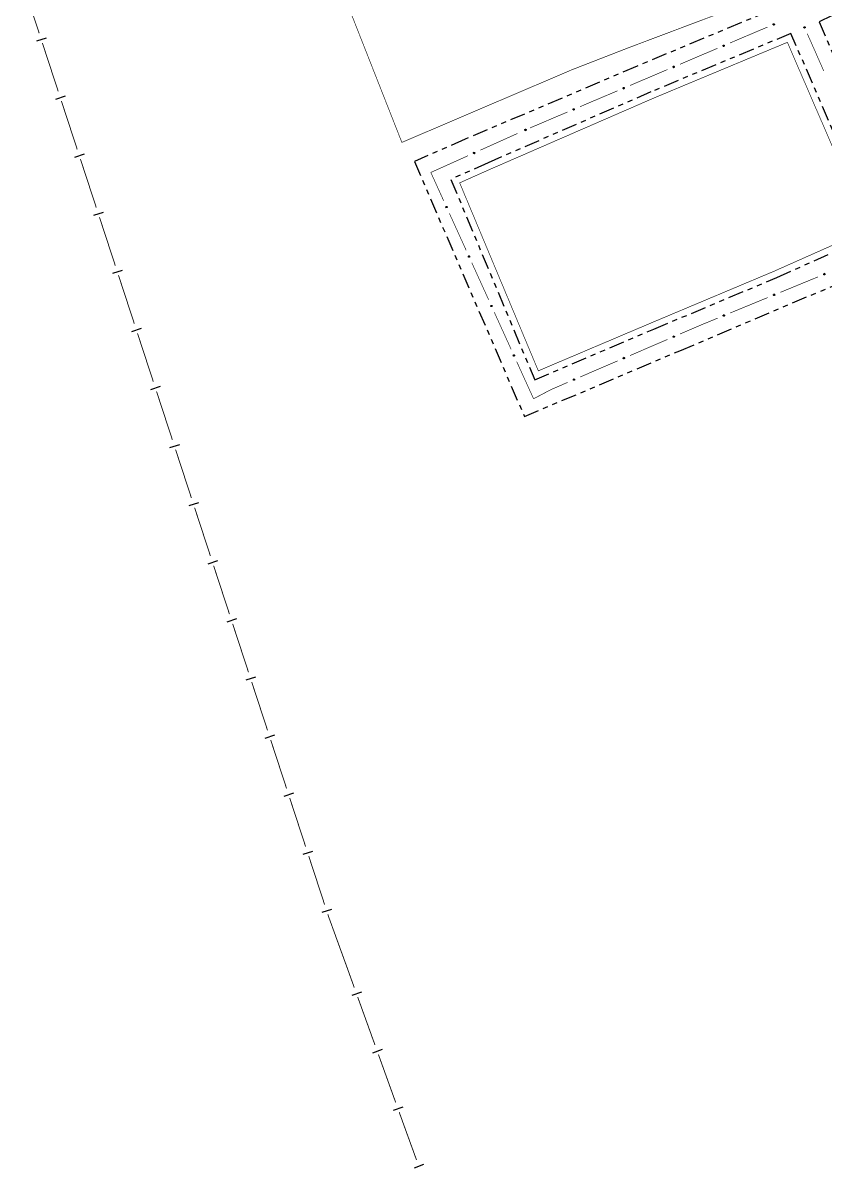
# Model space of a CAD drawing. Extents: x 212200 to 214553, y 4880545 to 4882659.
# Drawn here: x 212281 to 212517.2, y 4881302.2 to 4881639.5 of the extents above; entities that cross this region are included whole.
import ezdxf

# ---------------------------------------------------------------- set-up
doc = ezdxf.new("R2010")
doc.units = 0
doc.header["$LTSCALE"] = 1.5
doc.header["$MEASUREMENT"] = 0
doc.linetypes.add('TRACO_12', pattern=[2.5, 2, -0.5])
doc.linetypes.add('TRACO_25', pattern=[8, 3, -1, 1, -1, 1, -1])
for name, color, linetype in [('LM-LIM-SETORES-BAIRROS', 250, 'CONTINUOUS'), ('RU-QUADRA', 210, 'CONTINUOUS'), ('SV-EIXO-RUA-N-PAV', 6, 'CONTINUOUS'), ('SV-RUA-NAO-PAV', 7, 'CONTINUOUS')]:
    doc.layers.add(name, color=color, linetype=linetype)

msp = doc.modelspace()

# ---------------------------------------------------------------- linework, layer by layer
at = {"layer": 'LM-LIM-SETORES-BAIRROS', "const_width": 0.25}
for points in [[(212285.796286, 4881636.410053), (212281.126984, 4881650.664793)], [(212291.399449, 4881619.304365), (212286.730147, 4881633.559105)], [(212297.002612, 4881602.198676), (212292.33331, 4881616.453416)], [(212302.605775, 4881585.092988), (212297.936472, 4881599.347728)], [(212308.208938, 4881567.9873), (212303.539635, 4881582.24204)], [(212313.812101, 4881550.881612), (212309.142798, 4881565.136352)], [(212319.415264, 4881533.775924), (212314.745961, 4881548.030664)], [(212325.018427, 4881516.670236), (212320.349124, 4881530.924976)], [(212330.62159, 4881499.564548), (212325.952287, 4881513.819288)], [(212336.224752, 4881482.45886), (212331.55545, 4881496.7136)], [(212341.827915, 4881465.353172), (212337.158613, 4881479.607912)], [(212347.431078, 4881448.247484), (212342.761776, 4881462.502224)], [(212353.034241, 4881431.141795), (212348.364939, 4881445.396536)], [(212358.637404, 4881414.036107), (212353.968102, 4881428.290847)], [(212364.240567, 4881396.930419), (212359.571265, 4881411.185159)], [(212369.84373, 4881379.824731), (212365.174428, 4881394.079471)], [(212370.970057, 4881376.38621), (212370.777591, 4881376.973783)], [(212371.100407, 4881376.027449), (212370.970057, 4881376.38621)], [(212375.881288, 4881362.869061), (212371.100407, 4881376.027449)], [(212376.198692, 4881361.988525), (212375.881288, 4881362.869061)], [(212378.572454, 4881355.403295), (212376.198692, 4881361.988525)], [(212384.676413, 4881338.469847), (212379.589781, 4881352.581054)], [(212390.780372, 4881321.536398), (212385.69374, 4881335.647605)], [(212393.606938, 4881313.695009), (212391.797699, 4881318.714157)], [(212393.834283, 4881313.070373), (212393.606938, 4881313.695009)], [(212396.912418, 4881304.613123), (212393.834283, 4881313.070373)]]:
    msp.add_lwpolyline(points, dxfattribs=at)
at = {"layer": 'LM-LIM-SETORES-BAIRROS'}
for points in [[(212287.844334, 4881634.976351), (212284.993386, 4881634.04249)], [(212293.447497, 4881617.870663), (212290.596549, 4881616.936802)], [(212299.05066, 4881600.764975), (212296.199712, 4881599.831114)], [(212304.653823, 4881583.659287), (212301.802875, 4881582.725426)], [(212310.256986, 4881566.553598), (212307.406037, 4881565.619738)], [(212315.860148, 4881549.44791), (212313.0092, 4881548.51405)], [(212321.463311, 4881532.342222), (212318.612363, 4881531.408362)], [(212327.066474, 4881515.236534), (212324.215526, 4881514.302674)], [(212332.669637, 4881498.130846), (212329.818689, 4881497.196986)], [(212338.2728, 4881481.025158), (212335.421852, 4881480.091297)], [(212343.875963, 4881463.91947), (212341.025015, 4881462.985609)], [(212349.479126, 4881446.813782), (212346.628178, 4881445.879921)], [(212355.082289, 4881429.708094), (212352.231341, 4881428.774233)], [(212360.685452, 4881412.602406), (212357.834504, 4881411.668545)], [(212366.288615, 4881395.496717), (212363.437667, 4881394.562857)], [(212371.891778, 4881378.391029), (212369.04083, 4881377.457169)], [(212380.661792, 4881354.030464), (212377.839551, 4881353.013138)], [(212386.765751, 4881337.097016), (212383.94351, 4881336.079689)], [(212392.86971, 4881320.163567), (212390.047469, 4881319.14624)], [(212399.005989, 4881303.246756), (212396.186906, 4881302.220711)]]:
    msp.add_lwpolyline(points, dxfattribs=at)
at = {"layer": 'RU-QUADRA', "linetype": 'Continuous', "const_width": 0.18, "flags": 128}
msp.add_lwpolyline([(212449.67511, 4881688.777935), (212477.583361, 4881700.452289), (212489.811462, 4881672.719385), (212499.692006, 4881647.334116), (212459.794345, 4881632.319732), (212442.61906, 4881625.638743), (212392.594284, 4881604.265326), (212372.854527, 4881654.371781), (212421.637008, 4881674.972516), (212438.708305, 4881682.035888)], close=True, dxfattribs=at)
at = {"layer": 'RU-QUADRA', "linetype": 'TRACO_12', "const_width": 0.18, "flags": 128}
msp.add_lwpolyline([(212529.910859, 4881578.656227), (212506.109515, 4881633.732175), (212466.705919, 4881617.295173), (212418.765075, 4881596.43161), (212409.612447, 4881592.356324), (212432.769733, 4881537.000217), (212466.001142, 4881551.104873), (212502.239873, 4881566.346417)], close=True, dxfattribs=at)
at = {"layer": 'SV-EIXO-RUA-N-PAV'}
for points in [[(212501.926644, 4881639.063061), (212501.944297, 4881639.108672), (212501.968796, 4881639.144263), (212501.997773, 4881639.168067), (212502.028864, 4881639.182425), (212502.062326, 4881639.193531), (212502.098533, 4881639.197285), (212502.139642, 4881639.19255), (212502.185521, 4881639.175163), (212502.220331, 4881639.14767), (212502.245187, 4881639.12051), (212502.262026, 4881639.088952), (212502.27227, 4881639.056265), (212502.274926, 4881639.018526), (212502.269721, 4881638.976913), (212502.251121, 4881638.931203), (212502.226864, 4881638.896475), (212502.198231, 4881638.874187), (212502.166398, 4881638.85746), (212502.1321, 4881638.846531), (212502.096537, 4881638.843051), (212502.054649, 4881638.848367), (212502.009776, 4881638.867323), (212501.974863, 4881638.891121), (212501.952179, 4881638.919433), (212501.936417, 4881638.951144), (212501.924869, 4881638.98457), (212501.91958, 4881639.02081), (212501.926644, 4881639.063061)], [(212511.198397, 4881638.297312), (212511.244264, 4881638.280333), (212511.280212, 4881638.256362), (212511.304441, 4881638.227739), (212511.319255, 4881638.196863), (212511.330854, 4881638.163569), (212511.335141, 4881638.127421), (212511.331013, 4881638.086247), (212511.314305, 4881638.040116), (212511.287328, 4881638.004905), (212511.260537, 4881637.97965), (212511.229231, 4881637.962348), (212511.196698, 4881637.951623), (212511.159003, 4881637.948411), (212511.117318, 4881637.953002), (212511.071338, 4881637.970926), (212511.036257, 4881637.994668), (212511.013549, 4881638.022969), (212510.996354, 4881638.054552), (212510.984921, 4881638.088685), (212510.980916, 4881638.124193), (212510.985614, 4881638.166155), (212511.003906, 4881638.211302), (212511.027187, 4881638.246562), (212511.055162, 4881638.269661), (212511.086637, 4881638.28589), (212511.119889, 4881638.297929), (212511.156047, 4881638.303752), (212511.198397, 4881638.297312)], [(212487.201886, 4881632.803548), (212487.219539, 4881632.849159), (212487.244037, 4881632.884751), (212487.273015, 4881632.908554), (212487.304106, 4881632.922912), (212487.337568, 4881632.934018), (212487.373775, 4881632.937772), (212487.414884, 4881632.933037), (212487.460762, 4881632.91565), (212487.495573, 4881632.888158), (212487.520429, 4881632.860997), (212487.537267, 4881632.829439), (212487.547512, 4881632.796752), (212487.550168, 4881632.759013), (212487.544963, 4881632.7174), (212487.526363, 4881632.67169), (212487.502106, 4881632.636962), (212487.473473, 4881632.614674), (212487.44164, 4881632.597947), (212487.407342, 4881632.587018), (212487.371779, 4881632.583538), (212487.329891, 4881632.588854), (212487.285018, 4881632.60781), (212487.250105, 4881632.631608), (212487.227421, 4881632.65992), (212487.211659, 4881632.691631), (212487.200111, 4881632.725058), (212487.194822, 4881632.761297), (212487.201886, 4881632.803548)], [(212472.476855, 4881626.544793), (212472.494527, 4881626.590397), (212472.51904, 4881626.625978), (212472.548027, 4881626.64977), (212472.579124, 4881626.664115), (212472.61259, 4881626.675207), (212472.648799, 4881626.678947), (212472.689906, 4881626.674195), (212472.735778, 4881626.656789), (212472.770576, 4881626.629282), (212472.795422, 4881626.602111), (212472.812247, 4881626.570547), (212472.822478, 4881626.537855), (212472.825119, 4881626.500115), (212472.819896, 4881626.458504), (212472.801278, 4881626.412802), (212472.777006, 4881626.378084), (212472.748364, 4881626.355808), (212472.716524, 4881626.339094), (212472.682222, 4881626.328179), (212472.646658, 4881626.324713), (212472.604771, 4881626.330047), (212472.559907, 4881626.349021), (212472.525004, 4881626.372834), (212472.502331, 4881626.401155), (212472.486582, 4881626.432872), (212472.475048, 4881626.466304), (212472.469774, 4881626.502545), (212472.476855, 4881626.544793)], [(212457.749522, 4881620.291341), (212457.767194, 4881620.336945), (212457.791707, 4881620.372526), (212457.820694, 4881620.396318), (212457.851791, 4881620.410663), (212457.885257, 4881620.421755), (212457.921466, 4881620.425495), (212457.962573, 4881620.420743), (212458.008445, 4881620.403337), (212458.043244, 4881620.37583), (212458.068089, 4881620.348659), (212458.084914, 4881620.317094), (212458.095145, 4881620.284403), (212458.097786, 4881620.246663), (212458.092563, 4881620.205052), (212458.073945, 4881620.15935), (212458.049673, 4881620.124632), (212458.021032, 4881620.102356), (212457.989191, 4881620.085642), (212457.954889, 4881620.074727), (212457.919325, 4881620.071261), (212457.877438, 4881620.076595), (212457.832574, 4881620.095569), (212457.797671, 4881620.119381), (212457.774998, 4881620.147703), (212457.759249, 4881620.17942), (212457.747715, 4881620.212852), (212457.742441, 4881620.249093), (212457.749522, 4881620.291341)], [(212443.022189, 4881614.037889), (212443.039861, 4881614.083493), (212443.064374, 4881614.119074), (212443.093361, 4881614.142866), (212443.124458, 4881614.157211), (212443.157925, 4881614.168303), (212443.194133, 4881614.172042), (212443.23524, 4881614.167291), (212443.281112, 4881614.149885), (212443.315911, 4881614.122377), (212443.340756, 4881614.095207), (212443.357581, 4881614.063642), (212443.367812, 4881614.03095), (212443.370453, 4881613.993211), (212443.365231, 4881613.9516), (212443.346612, 4881613.905898), (212443.32234, 4881613.87118), (212443.293699, 4881613.848904), (212443.261858, 4881613.83219), (212443.227556, 4881613.821275), (212443.191992, 4881613.817809), (212443.150105, 4881613.823142), (212443.105241, 4881613.842117), (212443.070338, 4881613.865929), (212443.047665, 4881613.894251), (212443.031916, 4881613.925968), (212443.020382, 4881613.959399), (212443.015108, 4881613.995641), (212443.022189, 4881614.037889)], [(212428.828078, 4881608.010851), (212428.845749, 4881608.056455), (212428.870263, 4881608.092036), (212428.89925, 4881608.115827), (212428.930346, 4881608.130172), (212428.963813, 4881608.141265), (212429.000022, 4881608.145004), (212429.041129, 4881608.140252), (212429.087, 4881608.122846), (212429.121799, 4881608.095339), (212429.146645, 4881608.068169), (212429.16347, 4881608.036604), (212429.173701, 4881608.003912), (212429.176341, 4881607.966172), (212429.171119, 4881607.924562), (212429.1525, 4881607.878859), (212429.128229, 4881607.844142), (212429.099587, 4881607.821865), (212429.067747, 4881607.805151), (212429.033445, 4881607.794236), (212428.99788, 4881607.790771), (212428.955994, 4881607.796104), (212428.911129, 4881607.815079), (212428.876226, 4881607.838891), (212428.853554, 4881607.867212), (212428.837805, 4881607.89893), (212428.826271, 4881607.932361), (212428.820997, 4881607.968603), (212428.828078, 4881608.010851)], [(212413.708135, 4881601.203547), (212413.724831, 4881601.249517), (212413.74858, 4881601.285612), (212413.777054, 4881601.310016), (212413.807838, 4881601.32502), (212413.841061, 4881601.336823), (212413.877181, 4881601.341333), (212413.91838, 4881601.337459), (212413.964612, 4881601.321034), (212413.999989, 4881601.294275), (212414.025408, 4881601.26764), (212414.042902, 4881601.236441), (212414.053827, 4881601.203974), (212414.057271, 4881601.166299), (212414.052937, 4881601.124587), (212414.035296, 4881601.078498), (212414.01177, 4881601.043271), (212413.983609, 4881601.020389), (212413.952133, 4881601.003001), (212413.918071, 4881600.991358), (212413.882588, 4881600.987135), (212413.840598, 4881600.991575), (212413.795339, 4881601.009589), (212413.759937, 4881601.032652), (212413.736666, 4881601.060484), (212413.720244, 4881601.091859), (212413.708001, 4881601.125037), (212413.701956, 4881601.161157), (212413.708135, 4881601.203547)], [(212405.703731, 4881585.048181), (212405.657706, 4881585.064725), (212405.621532, 4881585.088356), (212405.597034, 4881585.116748), (212405.581929, 4881585.147483), (212405.570016, 4881585.180666), (212405.565387, 4881585.216772), (212405.569126, 4881585.257983), (212405.585398, 4881585.304269), (212405.61204, 4881585.339735), (212405.638591, 4881585.365241), (212405.669732, 4881585.382838), (212405.702162, 4881585.39387), (212405.739826, 4881585.397439), (212405.781552, 4881585.393242), (212405.827699, 4881585.375754), (212405.863004, 4881585.352344), (212405.885978, 4881585.324259), (212405.90347, 4881585.29284), (212405.915226, 4881585.258816), (212405.919566, 4881585.223348), (212405.915265, 4881585.181343), (212405.8974, 4881585.136025), (212405.874454, 4881585.100547), (212405.846699, 4881585.077184), (212405.815378, 4881585.060659), (212405.782241, 4881585.048306), (212405.74614, 4881585.042142), (212405.703731, 4881585.048181)], [(212412.317688, 4881570.479188), (212412.271663, 4881570.495732), (212412.235489, 4881570.519362), (212412.210992, 4881570.547755), (212412.195886, 4881570.578489), (212412.183973, 4881570.611673), (212412.179344, 4881570.647779), (212412.183083, 4881570.68899), (212412.199355, 4881570.735276), (212412.225997, 4881570.770741), (212412.252548, 4881570.796248), (212412.283689, 4881570.813845), (212412.316119, 4881570.824877), (212412.353783, 4881570.828445), (212412.39551, 4881570.824249), (212412.441656, 4881570.80676), (212412.476961, 4881570.78335), (212412.499935, 4881570.755265), (212412.517427, 4881570.723846), (212412.529183, 4881570.689823), (212412.533523, 4881570.654354), (212412.529222, 4881570.61235), (212412.511357, 4881570.567032), (212412.488411, 4881570.531553), (212412.460656, 4881570.508191), (212412.429336, 4881570.491666), (212412.396198, 4881570.479313), (212412.360098, 4881570.473148), (212412.317688, 4881570.479188)], [(212517.165901, 4881565.388757), (212517.147716, 4881565.343356), (212517.122802, 4881565.308054), (212517.093548, 4881565.284591), (212517.062291, 4881565.270598), (212517.028702, 4881565.259885), (212516.992453, 4881565.256554), (212516.951403, 4881565.26177), (212516.90573, 4881565.279693), (212516.871244, 4881565.307592), (212516.846707, 4881565.335041), (212516.83024, 4881565.366794), (212516.820379, 4881565.399599), (212516.818165, 4881565.437366), (212516.823857, 4881565.478915), (212516.84299, 4881565.524404), (212516.867652, 4881565.558846), (212516.896544, 4881565.580797), (212516.928571, 4881565.59715), (212516.962994, 4881565.607677), (212516.998595, 4881565.610741), (212517.040419, 4881565.604935), (212517.085066, 4881565.585455), (212517.119698, 4881565.56125), (212517.142049, 4881565.532674), (212517.157439, 4881565.500781), (212517.168595, 4881565.467221), (212517.173459, 4881565.430923), (212517.165901, 4881565.388757)], [(212502.368879, 4881559.302039), (212502.350694, 4881559.256637), (212502.32578, 4881559.221335), (212502.296526, 4881559.197873), (212502.26527, 4881559.18388), (212502.23168, 4881559.173166), (212502.195431, 4881559.169836), (212502.154381, 4881559.175052), (212502.108708, 4881559.192975), (212502.074222, 4881559.220873), (212502.049685, 4881559.248323), (212502.033218, 4881559.280075), (212502.023357, 4881559.31288), (212502.021143, 4881559.350648), (212502.026835, 4881559.392197), (212502.045968, 4881559.437686), (212502.07063, 4881559.472127), (212502.099522, 4881559.494079), (212502.131549, 4881559.510432), (212502.165972, 4881559.520959), (212502.201573, 4881559.524023), (212502.243397, 4881559.518216), (212502.288044, 4881559.498737), (212502.322676, 4881559.474531), (212502.345027, 4881559.445956), (212502.360417, 4881559.414063), (212502.371573, 4881559.380503), (212502.376437, 4881559.344204), (212502.368879, 4881559.302039)], [(212418.931645, 4881555.910194), (212418.88562, 4881555.926738), (212418.849447, 4881555.950369), (212418.824949, 4881555.978761), (212418.809843, 4881556.009496), (212418.797931, 4881556.042679), (212418.793301, 4881556.078785), (212418.79704, 4881556.119996), (212418.813312, 4881556.166283), (212418.839955, 4881556.201748), (212418.866506, 4881556.227254), (212418.897647, 4881556.244851), (212418.930077, 4881556.255884), (212418.96774, 4881556.259452), (212419.009467, 4881556.255255), (212419.055613, 4881556.237767), (212419.090918, 4881556.214357), (212419.113892, 4881556.186272), (212419.131385, 4881556.154853), (212419.14314, 4881556.120829), (212419.14748, 4881556.085361), (212419.143179, 4881556.043356), (212419.125314, 4881555.998038), (212419.102368, 4881555.96256), (212419.074613, 4881555.939197), (212419.043293, 4881555.922672), (212419.010155, 4881555.910319), (212418.974055, 4881555.904155), (212418.931645, 4881555.910194)], [(212487.571857, 4881553.215321), (212487.553672, 4881553.169919), (212487.528758, 4881553.134617), (212487.499504, 4881553.111154), (212487.468248, 4881553.097162), (212487.434658, 4881553.086448), (212487.398409, 4881553.083118), (212487.357359, 4881553.088333), (212487.311686, 4881553.106256), (212487.2772, 4881553.134155), (212487.252663, 4881553.161604), (212487.236196, 4881553.193357), (212487.226335, 4881553.226162), (212487.224121, 4881553.263929), (212487.229813, 4881553.305479), (212487.248946, 4881553.350968), (212487.273608, 4881553.385409), (212487.3025, 4881553.40736), (212487.334527, 4881553.423714), (212487.36895, 4881553.43424), (212487.404551, 4881553.437304), (212487.446375, 4881553.431498), (212487.491022, 4881553.412018), (212487.525654, 4881553.387813), (212487.548005, 4881553.359237), (212487.563395, 4881553.327344), (212487.574551, 4881553.293785), (212487.579415, 4881553.257486), (212487.571857, 4881553.215321)], [(212472.830717, 4881547.000403), (212472.813268, 4881546.954713), (212472.788928, 4881546.919013), (212472.760057, 4881546.89508), (212472.729031, 4881546.880584), (212472.695619, 4881546.869328), (212472.659429, 4881546.865413), (212472.618299, 4881546.869964), (212472.572343, 4881546.887146), (212472.537411, 4881546.914483), (212472.512433, 4881546.941533), (212472.495454, 4881546.973015), (212472.485064, 4881547.005656), (212472.48224, 4881547.043383), (212472.487259, 4881547.085019), (212472.505655, 4881547.130811), (212472.529757, 4881547.165647), (212472.55829, 4881547.188062), (212472.590048, 4881547.204931), (212472.624297, 4881547.216013), (212472.659844, 4881547.219652), (212472.701755, 4881547.214523), (212472.746712, 4881547.195768), (212472.781731, 4881547.172125), (212472.804541, 4881547.143915), (212472.820445, 4881547.112275), (212472.832141, 4881547.0789), (212472.837592, 4881547.042685), (212472.830717, 4881547.000403)], [(212425.545603, 4881541.341201), (212425.499577, 4881541.357745), (212425.463404, 4881541.381375), (212425.438906, 4881541.409768), (212425.4238, 4881541.440503), (212425.411888, 4881541.473686), (212425.407259, 4881541.509792), (212425.410997, 4881541.551003), (212425.427269, 4881541.597289), (212425.453912, 4881541.632754), (212425.480463, 4881541.658261), (212425.511604, 4881541.675858), (212425.544034, 4881541.68689), (212425.581698, 4881541.690458), (212425.623424, 4881541.686262), (212425.669571, 4881541.668773), (212425.704875, 4881541.645363), (212425.72785, 4881541.617279), (212425.745342, 4881541.585859), (212425.757098, 4881541.551836), (212425.761437, 4881541.516368), (212425.757136, 4881541.474363), (212425.739272, 4881541.429045), (212425.716325, 4881541.393566), (212425.68857, 4881541.370204), (212425.65725, 4881541.353679), (212425.624113, 4881541.341326), (212425.588012, 4881541.335162), (212425.545603, 4881541.341201)], [(212458.134036, 4881540.675249), (212458.116587, 4881540.629559), (212458.092247, 4881540.593859), (212458.063377, 4881540.569926), (212458.03235, 4881540.55543), (212457.998938, 4881540.544174), (212457.962748, 4881540.540259), (212457.921618, 4881540.54481), (212457.875662, 4881540.561992), (212457.84073, 4881540.58933), (212457.815752, 4881540.616379), (212457.798773, 4881540.647861), (212457.788383, 4881540.680502), (212457.785559, 4881540.718229), (212457.790578, 4881540.759865), (212457.808974, 4881540.805657), (212457.833076, 4881540.840493), (212457.861609, 4881540.862908), (212457.893367, 4881540.879777), (212457.927616, 4881540.890859), (212457.963163, 4881540.894498), (212458.005075, 4881540.889369), (212458.050031, 4881540.870614), (212458.08505, 4881540.846972), (212458.10786, 4881540.818761), (212458.123764, 4881540.787121), (212458.13546, 4881540.753746), (212458.140911, 4881540.717531), (212458.134036, 4881540.675249)], [(212443.437355, 4881534.350095), (212443.419906, 4881534.304405), (212443.395566, 4881534.268705), (212443.366696, 4881534.244772), (212443.335669, 4881534.230276), (212443.302257, 4881534.219021), (212443.266067, 4881534.215105), (212443.224937, 4881534.219656), (212443.178981, 4881534.236838), (212443.144049, 4881534.264176), (212443.119071, 4881534.291225), (212443.102092, 4881534.322707), (212443.091702, 4881534.355349), (212443.088878, 4881534.393075), (212443.093897, 4881534.434711), (212443.112293, 4881534.480503), (212443.136395, 4881534.515339), (212443.164928, 4881534.537755), (212443.196686, 4881534.554623), (212443.230935, 4881534.565706), (212443.266482, 4881534.569344), (212443.308394, 4881534.564215), (212443.35335, 4881534.54546), (212443.388369, 4881534.521818), (212443.411179, 4881534.493607), (212443.427083, 4881534.461967), (212443.438779, 4881534.428592), (212443.44423, 4881534.392377), (212443.437355, 4881534.350095)]]:
    msp.add_lwpolyline(points, close=True, dxfattribs=at)
for points in [[(212501.91958, 4881639.02081), (212502.185521, 4881639.175163)], [(212501.92459, 4881639.040609), (212502.160074, 4881639.180746)], [(212501.924869, 4881638.98457), (212502.220331, 4881639.14767)], [(212501.926633, 4881639.00441), (212502.198535, 4881639.160029)], [(212501.926644, 4881639.063061), (212502.139642, 4881639.19255)], [(212501.9337, 4881638.970347), (212502.227483, 4881639.133785)], [(212501.936417, 4881638.951144), (212502.245187, 4881639.12051)], [(212501.937269, 4881639.087515), (212502.112446, 4881639.191637)], [(212501.944297, 4881639.108672), (212502.098533, 4881639.197285)], [(212501.946858, 4881638.935908), (212502.253011, 4881639.101638)], [(212501.952179, 4881638.919433), (212502.262026, 4881639.088952)], [(212501.958175, 4881639.129021), (212502.072668, 4881639.191037)], [(212501.967016, 4881638.905927), (212502.264567, 4881639.070966)], [(212501.968796, 4881639.144263), (212502.062326, 4881639.193531)], [(212501.974863, 4881638.891121), (212502.27227, 4881639.056265)], [(212501.994709, 4881638.879149), (212502.269656, 4881639.034579)], [(212502.009776, 4881638.867323), (212502.274926, 4881639.018526)], [(212502.035148, 4881638.860755), (212502.269722, 4881638.996057)], [(212502.054649, 4881638.848367), (212502.269721, 4881638.976913)], [(212502.07973, 4881638.850053), (212502.253463, 4881638.950595)], [(212502.096537, 4881638.843051), (212502.251121, 4881638.931203)], [(212502.118064, 4881638.847074), (212502.233279, 4881638.910879)], [(212502.1321, 4881638.846531), (212502.226864, 4881638.896475)], [(212510.980916, 4881638.124193), (212511.071338, 4881637.970926)], [(212510.984921, 4881638.088685), (212511.036257, 4881637.994668)], [(212510.985256, 4881638.102728), (212511.050753, 4881637.988466)], [(212510.985614, 4881638.166155), (212511.117318, 4881637.953002)], [(212510.98767, 4881638.141101), (212511.090763, 4881637.96887)], [(212510.997713, 4881638.185837), (212511.13646, 4881637.953283)], [(212511.003906, 4881638.211302), (212511.159003, 4881637.948411)], [(212511.015509, 4881638.226542), (212511.174977, 4881637.953917)], [(212511.027187, 4881638.246562), (212511.196698, 4881637.951623)], [(212511.041876, 4881638.254627), (212511.211285, 4881637.959542)], [(212511.055162, 4881638.269661), (212511.229231, 4881637.962348)], [(212511.071556, 4881638.275225), (212511.241783, 4881637.97155)], [(212511.086637, 4881638.28589), (212511.260537, 4881637.97965)], [(212511.105798, 4881638.288889), (212511.27355, 4881637.997548)], [(212511.119889, 4881638.297929), (212511.287328, 4881638.004905)], [(212511.139753, 4881638.296458), (212511.299364, 4881638.02688)], [(212511.156047, 4881638.303752), (212511.314305, 4881638.040116)], [(212511.175918, 4881638.299035), (212511.319512, 4881638.065643)], [(212511.198397, 4881638.297312), (212511.331013, 4881638.086247)], [(212511.223005, 4881638.287048), (212511.329699, 4881638.113426)], [(212511.244264, 4881638.280333), (212511.335141, 4881638.127421)], [(212511.264816, 4881638.266757), (212511.328513, 4881638.15319)], [(212511.280212, 4881638.256362), (212511.330854, 4881638.163569)], [(212487.194822, 4881632.761297), (212487.460762, 4881632.91565)], [(212487.199831, 4881632.781096), (212487.435316, 4881632.921234)], [(212487.200111, 4881632.725058), (212487.495573, 4881632.888158)], [(212487.201875, 4881632.744898), (212487.473777, 4881632.900516)], [(212487.201886, 4881632.803548), (212487.414884, 4881632.933037)], [(212487.208942, 4881632.710835), (212487.502725, 4881632.874272)], [(212487.211659, 4881632.691631), (212487.520429, 4881632.860997)], [(212487.212511, 4881632.828002), (212487.387688, 4881632.932124)], [(212487.219539, 4881632.849159), (212487.373775, 4881632.937772)], [(212487.2221, 4881632.676395), (212487.528252, 4881632.842126)], [(212487.227421, 4881632.65992), (212487.537267, 4881632.829439)], [(212487.233417, 4881632.869508), (212487.34791, 4881632.931524)], [(212487.242258, 4881632.646414), (212487.539809, 4881632.811453)], [(212487.244037, 4881632.884751), (212487.337568, 4881632.934018)], [(212487.250105, 4881632.631608), (212487.547512, 4881632.796752)], [(212487.269951, 4881632.619636), (212487.544898, 4881632.775067)], [(212487.285018, 4881632.60781), (212487.550168, 4881632.759013)], [(212487.31039, 4881632.601242), (212487.544964, 4881632.736545)], [(212487.329891, 4881632.588854), (212487.544963, 4881632.7174)], [(212487.354972, 4881632.59054), (212487.528705, 4881632.691083)], [(212487.371779, 4881632.583538), (212487.526363, 4881632.67169)], [(212487.393306, 4881632.587561), (212487.508521, 4881632.651366)], [(212487.407342, 4881632.587018), (212487.502106, 4881632.636962)], [(212472.469774, 4881626.502545), (212472.735778, 4881626.656789)], [(212472.474791, 4881626.522343), (212472.710333, 4881626.662383)], [(212472.475048, 4881626.466304), (212472.770576, 4881626.629282)], [(212472.47682, 4881626.486143), (212472.748786, 4881626.64165)], [(212472.476855, 4881626.544793), (212472.689906, 4881626.674195)], [(212472.483873, 4881626.452077), (212472.777723, 4881626.615394)], [(212472.486582, 4881626.432872), (212472.795422, 4881626.602111)], [(212472.48749, 4881626.569243), (212472.66271, 4881626.673293)], [(212472.494527, 4881626.590397), (212472.648799, 4881626.678947)], [(212472.497016, 4881626.417632), (212472.803237, 4881626.583237)], [(212472.502331, 4881626.401155), (212472.812247, 4881626.570547)], [(212472.508413, 4881626.610741), (212472.622932, 4881626.672709)], [(212472.517162, 4881626.387643), (212472.814781, 4881626.55256)], [(212472.51904, 4881626.625978), (212472.61259, 4881626.675207)], [(212472.525004, 4881626.372834), (212472.822478, 4881626.537855)], [(212472.544844, 4881626.360854), (212472.819855, 4881626.516171)], [(212472.559907, 4881626.349021), (212472.825119, 4881626.500115)], [(212472.585276, 4881626.342443), (212472.819905, 4881626.477649)], [(212472.604771, 4881626.330047), (212472.819896, 4881626.458504)], [(212472.629853, 4881626.331722), (212472.803628, 4881626.432194)], [(212472.646658, 4881626.324713), (212472.801278, 4881626.412802)], [(212472.668186, 4881626.328727), (212472.783428, 4881626.392485)], [(212472.682222, 4881626.328179), (212472.777006, 4881626.378084)], [(212457.742441, 4881620.249093), (212458.008445, 4881620.403337)], [(212457.747458, 4881620.26889), (212457.983, 4881620.408931)], [(212457.747715, 4881620.212852), (212458.043244, 4881620.37583)], [(212457.749487, 4881620.232691), (212458.021453, 4881620.388197)], [(212457.749522, 4881620.291341), (212457.962573, 4881620.420743)], [(212457.75654, 4881620.198625), (212458.050391, 4881620.361941)], [(212457.759249, 4881620.17942), (212458.068089, 4881620.348659)], [(212457.760157, 4881620.315791), (212457.935377, 4881620.41984)], [(212457.767194, 4881620.336945), (212457.921466, 4881620.425495)], [(212457.769683, 4881620.16418), (212458.075904, 4881620.329784)], [(212457.774998, 4881620.147703), (212458.084914, 4881620.317094)], [(212457.78108, 4881620.357289), (212457.895599, 4881620.419257)], [(212457.789829, 4881620.134191), (212458.087448, 4881620.299107)], [(212457.791707, 4881620.372526), (212457.885257, 4881620.421755)], [(212457.797671, 4881620.119381), (212458.095145, 4881620.284403)], [(212457.817511, 4881620.107401), (212458.092522, 4881620.262719)], [(212457.832574, 4881620.095569), (212458.097786, 4881620.246663)], [(212457.857943, 4881620.088991), (212458.092572, 4881620.224197)], [(212457.877438, 4881620.076595), (212458.092563, 4881620.205052)], [(212457.90252, 4881620.07827), (212458.076295, 4881620.178741)], [(212457.919325, 4881620.071261), (212458.073945, 4881620.15935)], [(212457.940853, 4881620.075275), (212458.056095, 4881620.139033)], [(212457.954889, 4881620.074727), (212458.049673, 4881620.124632)], [(212443.015108, 4881613.995641), (212443.281112, 4881614.149885)], [(212443.020125, 4881614.015438), (212443.255667, 4881614.155479)], [(212443.020382, 4881613.959399), (212443.315911, 4881614.122377)], [(212443.022154, 4881613.979239), (212443.29412, 4881614.134745)], [(212443.022189, 4881614.037889), (212443.23524, 4881614.167291)], [(212443.029207, 4881613.945172), (212443.323058, 4881614.108489)], [(212443.031916, 4881613.925968), (212443.340756, 4881614.095207)], [(212443.032824, 4881614.062339), (212443.208044, 4881614.166388)], [(212443.039861, 4881614.083493), (212443.194133, 4881614.172042)], [(212443.042351, 4881613.910727), (212443.348572, 4881614.076332)], [(212443.047665, 4881613.894251), (212443.357581, 4881614.063642)], [(212443.053747, 4881614.103836), (212443.168266, 4881614.165805)], [(212443.062497, 4881613.880738), (212443.360115, 4881614.045655)], [(212443.064374, 4881614.119074), (212443.157925, 4881614.168303)], [(212443.070338, 4881613.865929), (212443.367812, 4881614.03095)], [(212443.090178, 4881613.853949), (212443.365189, 4881614.009266)], [(212443.105241, 4881613.842117), (212443.370453, 4881613.993211)], [(212443.13061, 4881613.835538), (212443.365239, 4881613.970744)], [(212443.150105, 4881613.823142), (212443.365231, 4881613.9516)], [(212443.175187, 4881613.824818), (212443.348962, 4881613.925289)], [(212443.191992, 4881613.817809), (212443.346612, 4881613.905898)], [(212443.21352, 4881613.821823), (212443.328762, 4881613.885581)], [(212443.227556, 4881613.821275), (212443.32234, 4881613.87118)], [(212428.820997, 4881607.968603), (212429.087, 4881608.122846)], [(212428.826014, 4881607.9884), (212429.061556, 4881608.12844)], [(212428.828043, 4881607.9522), (212429.100008, 4881608.107707)], [(212428.828078, 4881608.010851), (212429.041129, 4881608.140252)], [(212428.838713, 4881608.0353), (212429.013933, 4881608.13935)], [(212428.845749, 4881608.056455), (212429.000022, 4881608.145004)], [(212428.859636, 4881608.076798), (212428.974155, 4881608.138767)], [(212428.870263, 4881608.092036), (212428.963813, 4881608.141265)], [(212428.826271, 4881607.932361), (212429.121799, 4881608.095339)], [(212428.835096, 4881607.918134), (212429.128946, 4881608.081451)], [(212428.837805, 4881607.89893), (212429.146645, 4881608.068169)], [(212428.848239, 4881607.883689), (212429.15446, 4881608.049294)], [(212428.853554, 4881607.867212), (212429.16347, 4881608.036604)], [(212428.868385, 4881607.8537), (212429.166004, 4881608.018617)], [(212428.876226, 4881607.838891), (212429.173701, 4881608.003912)], [(212428.896067, 4881607.826911), (212429.171078, 4881607.982228)], [(212428.911129, 4881607.815079), (212429.176341, 4881607.966172)], [(212428.936498, 4881607.8085), (212429.171128, 4881607.943706)], [(212428.955994, 4881607.796104), (212429.171119, 4881607.924562)], [(212428.981076, 4881607.79778), (212429.15485, 4881607.898251)], [(212428.99788, 4881607.790771), (212429.1525, 4881607.878859)], [(212429.019409, 4881607.794785), (212429.13465, 4881607.858543)], [(212429.033445, 4881607.794236), (212429.128229, 4881607.844142)], [(212413.701956, 4881601.161157), (212413.964612, 4881601.321034)], [(212413.70655, 4881601.181057), (212413.939054, 4881601.326085)], [(212413.708001, 4881601.125037), (212413.999989, 4881601.294275)], [(212413.708135, 4881601.203547), (212413.91838, 4881601.337459)], [(212413.70935, 4881601.144909), (212413.97794, 4881601.306175)], [(212413.717127, 4881601.111001), (212414.007431, 4881601.280542)], [(212413.718247, 4881601.228217), (212413.89121, 4881601.335977)], [(212413.720244, 4881601.091859), (212414.025408, 4881601.26764)], [(212413.724831, 4881601.249517), (212413.877181, 4881601.341333)], [(212413.731001, 4881601.076844), (212414.033624, 4881601.248936)], [(212413.736666, 4881601.060484), (212414.042902, 4881601.236441)], [(212413.738281, 4881601.270152), (212413.851453, 4881601.334546)], [(212413.74858, 4881601.285612), (212413.841061, 4881601.336823)], [(212413.751782, 4881601.047291), (212414.045818, 4881601.218512)], [(212413.759937, 4881601.032652), (212414.053827, 4881601.203974)], [(212413.780028, 4881601.021098), (212414.051667, 4881601.182239)], [(212413.795339, 4881601.009589), (212414.057271, 4881601.166299)], [(212413.820842, 4881601.003552), (212414.052538, 4881601.143727)], [(212413.840598, 4881600.991575), (212414.052937, 4881601.124587)], [(212413.865638, 4881600.993784), (212414.037233, 4881601.097935)], [(212413.882588, 4881600.987135), (212414.035296, 4881601.078498)], [(212413.904026, 4881600.991607), (212414.017883, 4881601.057805)], [(212413.918071, 4881600.991358), (212414.01177, 4881601.043271)], [(212405.657706, 4881585.064725), (212405.565387, 4881585.216772)], [(212405.703731, 4881585.048181), (212405.569126, 4881585.257983)], [(212405.621532, 4881585.088356), (212405.570016, 4881585.180666)], [(212405.679027, 4881585.058211), (212405.570697, 4881585.230818)], [(212405.637027, 4881585.078107), (212405.572259, 4881585.191066)], [(212405.726226, 4881585.04667), (212405.580431, 4881585.278695)], [(212405.74614, 4881585.042142), (212405.585398, 4881585.304269)], [(212405.762364, 4881585.04959), (212405.600212, 4881585.317646)], [(212405.782241, 4881585.048306), (212405.61204, 4881585.339735)], [(212405.796246, 4881585.057478), (212405.625748, 4881585.347221)], [(212405.815378, 4881585.060659), (212405.638591, 4881585.365241)], [(212405.830358, 4881585.071466), (212405.657268, 4881585.373519)], [(212405.846699, 4881585.077184), (212405.669732, 4881585.382838)], [(212405.859842, 4881585.092343), (212405.687651, 4881585.385814)], [(212405.874454, 4881585.100547), (212405.702162, 4881585.39387)], [(212405.885942, 4881585.120676), (212405.723904, 4881585.391782)], [(212405.8974, 4881585.136025), (212405.739826, 4881585.397439)], [(212405.903352, 4881585.161548), (212405.762413, 4881585.39278)], [(212405.915265, 4881585.181343), (212405.781552, 4881585.393242)], [(212405.912972, 4881585.206376), (212405.808255, 4881585.377626)], [(212405.919566, 4881585.223348), (212405.827699, 4881585.375754)], [(212405.915023, 4881585.244771), (212405.848449, 4881585.358409)], [(212405.915226, 4881585.258816), (212405.863004, 4881585.352344)], [(212412.271663, 4881570.495732), (212412.179344, 4881570.647779)], [(212412.317688, 4881570.479188), (212412.183083, 4881570.68899)], [(212412.235489, 4881570.519362), (212412.183973, 4881570.611673)], [(212412.292984, 4881570.489218), (212412.184654, 4881570.661824)], [(212412.250984, 4881570.509113), (212412.186216, 4881570.622073)], [(212412.340183, 4881570.477677), (212412.194389, 4881570.709702)], [(212412.360098, 4881570.473148), (212412.199355, 4881570.735276)], [(212412.376321, 4881570.480596), (212412.21417, 4881570.748653)], [(212412.396198, 4881570.479313), (212412.225997, 4881570.770741)], [(212412.410204, 4881570.488485), (212412.239705, 4881570.778228)], [(212412.429336, 4881570.491666), (212412.252548, 4881570.796248)], [(212412.444315, 4881570.502472), (212412.271225, 4881570.804525)], [(212412.460656, 4881570.508191), (212412.283689, 4881570.813845)], [(212412.473799, 4881570.52335), (212412.301609, 4881570.81682)], [(212412.488411, 4881570.531553), (212412.316119, 4881570.824877)], [(212412.499899, 4881570.551683), (212412.337862, 4881570.822788)], [(212412.511357, 4881570.567032), (212412.353783, 4881570.828445)], [(212412.517309, 4881570.592555), (212412.376371, 4881570.823786)], [(212412.529222, 4881570.61235), (212412.39551, 4881570.824249)], [(212412.526929, 4881570.637383), (212412.422213, 4881570.808632)], [(212412.533523, 4881570.654354), (212412.441656, 4881570.80676)], [(212412.52898, 4881570.675778), (212412.462406, 4881570.789415)], [(212412.529183, 4881570.689823), (212412.476961, 4881570.78335)], [(212517.085066, 4881565.585455), (212516.818165, 4881565.437366)], [(212517.119698, 4881565.56125), (212516.820379, 4881565.399599)], [(212517.099994, 4881565.573453), (212516.823247, 4881565.421252)], [(212517.059773, 4881565.592319), (212516.823631, 4881565.459772)], [(212517.040419, 4881565.604935), (212516.823857, 4881565.478915)], [(212517.127371, 4881565.546353), (212516.827909, 4881565.384808)], [(212517.142049, 4881565.532674), (212516.83024, 4881565.366794)], [(212517.147177, 4881565.516138), (212516.839106, 4881565.354003)], [(212517.015319, 4881565.603543), (212516.840421, 4881565.50504)], [(212516.998595, 4881565.610741), (212516.84299, 4881565.524404)], [(212517.157439, 4881565.500781), (212516.846707, 4881565.335041)], [(212516.977023, 4881565.60697), (212516.861069, 4881565.544518)], [(212517.159931, 4881565.481547), (212516.864255, 4881565.32156)], [(212516.962994, 4881565.607677), (212516.867652, 4881565.558846)], [(212517.168595, 4881565.467221), (212516.871244, 4881565.307592)], [(212517.166599, 4881565.447403), (212516.892894, 4881565.294978)], [(212517.173459, 4881565.430923), (212516.90573, 4881565.279693)], [(212517.168219, 4881565.411183), (212516.93111, 4881565.273812)], [(212517.165901, 4881565.388757), (212516.951403, 4881565.26177)], [(212517.154991, 4881565.364429), (212516.978607, 4881565.262365)], [(212517.147716, 4881565.343356), (212516.992453, 4881565.256554)], [(212517.133601, 4881565.323171), (212517.018389, 4881565.262499)], [(212517.122802, 4881565.308054), (212517.028702, 4881565.259885)], [(212502.288044, 4881559.498737), (212502.021143, 4881559.350648)], [(212502.322676, 4881559.474531), (212502.023357, 4881559.31288)], [(212502.302972, 4881559.486735), (212502.026225, 4881559.334534)], [(212502.262751, 4881559.505601), (212502.026609, 4881559.373054)], [(212502.243397, 4881559.518216), (212502.026835, 4881559.392197)], [(212502.330349, 4881559.459635), (212502.030887, 4881559.29809)], [(212502.345027, 4881559.445956), (212502.033218, 4881559.280075)], [(212502.350156, 4881559.42942), (212502.042084, 4881559.267284)], [(212502.218297, 4881559.516824), (212502.043399, 4881559.418322)], [(212502.201573, 4881559.524023), (212502.045968, 4881559.437686)], [(212502.360417, 4881559.414063), (212502.049685, 4881559.248323)], [(212502.180001, 4881559.520252), (212502.064047, 4881559.4578)], [(212502.362909, 4881559.394829), (212502.067233, 4881559.234841)], [(212502.165972, 4881559.520959), (212502.07063, 4881559.472127)], [(212502.371573, 4881559.380503), (212502.074222, 4881559.220873)], [(212502.369577, 4881559.360685), (212502.095872, 4881559.20826)], [(212502.376437, 4881559.344204), (212502.108708, 4881559.192975)], [(212502.371197, 4881559.324465), (212502.134088, 4881559.187094)], [(212502.368879, 4881559.302039), (212502.154381, 4881559.175052)], [(212502.357969, 4881559.277711), (212502.181585, 4881559.175647)], [(212502.350694, 4881559.256637), (212502.195431, 4881559.169836)], [(212502.336579, 4881559.236452), (212502.221367, 4881559.175781)], [(212502.32578, 4881559.221335), (212502.23168, 4881559.173166)], [(212418.88562, 4881555.926738), (212418.793301, 4881556.078785)], [(212418.931645, 4881555.910194), (212418.79704, 4881556.119996)], [(212418.849447, 4881555.950369), (212418.797931, 4881556.042679)], [(212418.906941, 4881555.920225), (212418.798611, 4881556.092831)], [(212418.864941, 4881555.94012), (212418.800174, 4881556.053079)], [(212418.95414, 4881555.908684), (212418.808346, 4881556.140708)], [(212418.974055, 4881555.904155), (212418.813312, 4881556.166283)], [(212418.990279, 4881555.911603), (212418.828127, 4881556.179659)], [(212419.010155, 4881555.910319), (212418.839955, 4881556.201748)], [(212419.024161, 4881555.919492), (212418.853663, 4881556.209234)], [(212419.043293, 4881555.922672), (212418.866506, 4881556.227254)], [(212419.058272, 4881555.933479), (212418.885182, 4881556.235532)], [(212419.074613, 4881555.939197), (212418.897647, 4881556.244851)], [(212419.087756, 4881555.954357), (212418.915566, 4881556.247827)], [(212419.102368, 4881555.96256), (212418.930077, 4881556.255884)], [(212419.113856, 4881555.982689), (212418.951819, 4881556.253795)], [(212419.125314, 4881555.998038), (212418.96774, 4881556.259452)], [(212419.131267, 4881556.023561), (212418.990328, 4881556.254793)], [(212419.143179, 4881556.043356), (212419.009467, 4881556.255255)], [(212419.140887, 4881556.068389), (212419.03617, 4881556.239639)], [(212419.14748, 4881556.085361), (212419.055613, 4881556.237767)], [(212419.142938, 4881556.106784), (212419.076363, 4881556.220422)], [(212419.14314, 4881556.120829), (212419.090918, 4881556.214357)], [(212487.491022, 4881553.412018), (212487.224121, 4881553.263929)], [(212487.525654, 4881553.387813), (212487.226335, 4881553.226162)], [(212487.50595, 4881553.400016), (212487.229203, 4881553.247815)], [(212487.465729, 4881553.418883), (212487.229587, 4881553.286335)], [(212487.446375, 4881553.431498), (212487.229813, 4881553.305479)], [(212487.533328, 4881553.372916), (212487.233865, 4881553.211371)], [(212487.548005, 4881553.359237), (212487.236196, 4881553.193357)], [(212487.553134, 4881553.342702), (212487.245062, 4881553.180566)], [(212487.421275, 4881553.430106), (212487.246377, 4881553.331604)], [(212487.404551, 4881553.437304), (212487.248946, 4881553.350968)], [(212487.563395, 4881553.327344), (212487.252663, 4881553.161604)], [(212487.382979, 4881553.433534), (212487.267025, 4881553.371082)], [(212487.565887, 4881553.30811), (212487.270211, 4881553.148123)], [(212487.36895, 4881553.43424), (212487.273608, 4881553.385409)], [(212487.574551, 4881553.293785), (212487.2772, 4881553.134155)], [(212487.572555, 4881553.273967), (212487.29885, 4881553.121542)], [(212487.579415, 4881553.257486), (212487.311686, 4881553.106256)], [(212487.574175, 4881553.237747), (212487.337066, 4881553.100375)], [(212487.571857, 4881553.215321), (212487.357359, 4881553.088333)], [(212487.560947, 4881553.190993), (212487.384563, 4881553.088928)], [(212487.553672, 4881553.169919), (212487.398409, 4881553.083118)], [(212487.539557, 4881553.149734), (212487.424345, 4881553.089063)], [(212487.528758, 4881553.134617), (212487.434658, 4881553.086448)], [(212472.746712, 4881547.195768), (212472.48224, 4881547.043383)], [(212472.781731, 4881547.172125), (212472.485064, 4881547.005656)], [(212472.701755, 4881547.214523), (212472.487259, 4881547.085019)], [(212472.721311, 4881547.202222), (212472.487343, 4881547.065874)], [(212472.761832, 4881547.184009), (212472.487581, 4881547.027353)], [(212472.789644, 4881547.157355), (212472.492833, 4881546.990989)], [(212472.804541, 4881547.143915), (212472.495454, 4881546.973015)], [(212472.676682, 4881547.212725), (212472.503399, 4881547.111408)], [(212472.809936, 4881547.127464), (212472.504526, 4881546.960369)], [(212472.659844, 4881547.219652), (212472.505655, 4881547.130811)], [(212472.820445, 4881547.112275), (212472.512433, 4881546.941533)], [(212472.638335, 4881547.215533), (212472.523406, 4881547.151215)], [(212472.624297, 4881547.216013), (212472.529757, 4881547.165647)], [(212472.823247, 4881547.093084), (212472.530196, 4881546.928337)], [(212472.832141, 4881547.0789), (212472.537411, 4881546.914483)], [(212472.830466, 4881547.059052), (212472.559262, 4881546.902222)], [(212472.837592, 4881547.042685), (212472.572343, 4881546.887146)], [(212472.832671, 4881547.022863), (212472.597815, 4881546.881676)], [(212472.830717, 4881547.000403), (212472.618299, 4881546.869964)], [(212472.820201, 4881546.975901), (212472.64549, 4881546.870999)], [(212472.813268, 4881546.954713), (212472.659429, 4881546.865413)], [(212472.799481, 4881546.934302), (212472.685265, 4881546.871776)], [(212472.788928, 4881546.919013), (212472.695619, 4881546.869328)], [(212425.499577, 4881541.357745), (212425.407259, 4881541.509792)], [(212425.545603, 4881541.341201), (212425.410997, 4881541.551003)], [(212425.463404, 4881541.381375), (212425.411888, 4881541.473686)], [(212425.520899, 4881541.351231), (212425.412569, 4881541.523838)], [(212425.478899, 4881541.371127), (212425.414131, 4881541.484086)], [(212425.568097, 4881541.33969), (212425.422303, 4881541.571715)], [(212425.588012, 4881541.335162), (212425.427269, 4881541.597289)], [(212425.604236, 4881541.342609), (212425.442084, 4881541.610666)], [(212425.624113, 4881541.341326), (212425.453912, 4881541.632754)], [(212425.638118, 4881541.350498), (212425.46762, 4881541.640241)], [(212425.65725, 4881541.353679), (212425.480463, 4881541.658261)], [(212425.672229, 4881541.364485), (212425.49914, 4881541.666538)], [(212425.68857, 4881541.370204), (212425.511604, 4881541.675858)], [(212425.701714, 4881541.385363), (212425.529523, 4881541.678833)], [(212425.716325, 4881541.393566), (212425.544034, 4881541.68689)], [(212425.727813, 4881541.413696), (212425.565776, 4881541.684801)], [(212425.739272, 4881541.429045), (212425.581698, 4881541.690458)], [(212425.745224, 4881541.454568), (212425.604285, 4881541.6858)], [(212425.757136, 4881541.474363), (212425.623424, 4881541.686262)], [(212425.754844, 4881541.499396), (212425.650127, 4881541.670645)], [(212425.761437, 4881541.516368), (212425.669571, 4881541.668773)], [(212425.756895, 4881541.537791), (212425.690321, 4881541.651428)], [(212425.757098, 4881541.551836), (212425.704875, 4881541.645363)], [(212458.050031, 4881540.870614), (212457.785559, 4881540.718229)], [(212458.08505, 4881540.846972), (212457.788383, 4881540.680502)], [(212458.005075, 4881540.889369), (212457.790578, 4881540.759865)], [(212458.024631, 4881540.877068), (212457.790663, 4881540.74072)], [(212458.065151, 4881540.858855), (212457.790901, 4881540.702199)], [(212458.092963, 4881540.832201), (212457.796152, 4881540.665835)], [(212458.10786, 4881540.818761), (212457.798773, 4881540.647861)], [(212457.980001, 4881540.887571), (212457.806718, 4881540.786254)], [(212458.113255, 4881540.80231), (212457.807845, 4881540.635215)], [(212457.963163, 4881540.894498), (212457.808974, 4881540.805657)], [(212458.123764, 4881540.787121), (212457.815752, 4881540.616379)], [(212457.941654, 4881540.890379), (212457.826725, 4881540.826061)], [(212457.927616, 4881540.890859), (212457.833076, 4881540.840493)], [(212458.126566, 4881540.76793), (212457.833515, 4881540.603183)], [(212458.13546, 4881540.753746), (212457.84073, 4881540.58933)], [(212458.133785, 4881540.733898), (212457.862581, 4881540.577068)], [(212458.140911, 4881540.717531), (212457.875662, 4881540.561992)], [(212458.13599, 4881540.697709), (212457.901134, 4881540.556522)], [(212458.134036, 4881540.675249), (212457.921618, 4881540.54481)], [(212458.12352, 4881540.650747), (212457.94881, 4881540.545845)], [(212458.116587, 4881540.629559), (212457.962748, 4881540.540259)], [(212458.1028, 4881540.609148), (212457.988584, 4881540.546622)], [(212458.092247, 4881540.593859), (212457.998938, 4881540.544174)], [(212443.35335, 4881534.54546), (212443.088878, 4881534.393075)], [(212443.388369, 4881534.521818), (212443.091702, 4881534.355349)], [(212443.308394, 4881534.564215), (212443.093897, 4881534.434711)], [(212443.32795, 4881534.551914), (212443.093982, 4881534.415567)], [(212443.36847, 4881534.533701), (212443.09422, 4881534.377045)], [(212443.396282, 4881534.507047), (212443.099471, 4881534.340682)], [(212443.411179, 4881534.493607), (212443.102092, 4881534.322707)], [(212443.28332, 4881534.562417), (212443.110038, 4881534.461101)], [(212443.416574, 4881534.477156), (212443.111164, 4881534.310061)], [(212443.266482, 4881534.569344), (212443.112293, 4881534.480503)], [(212443.427083, 4881534.461967), (212443.119071, 4881534.291225)], [(212443.244973, 4881534.565226), (212443.130044, 4881534.500907)], [(212443.230935, 4881534.565706), (212443.136395, 4881534.515339)], [(212443.429885, 4881534.442776), (212443.136834, 4881534.278029)], [(212443.438779, 4881534.428592), (212443.144049, 4881534.264176)], [(212443.437104, 4881534.408744), (212443.1659, 4881534.251914)], [(212443.44423, 4881534.392377), (212443.178981, 4881534.236838)], [(212443.439309, 4881534.372555), (212443.204453, 4881534.231369)], [(212443.437355, 4881534.350095), (212443.224937, 4881534.219656)], [(212443.426839, 4881534.325594), (212443.252129, 4881534.220691)], [(212443.419906, 4881534.304405), (212443.266067, 4881534.215105)], [(212443.406119, 4881534.283994), (212443.291903, 4881534.221468)], [(212443.395566, 4881534.268705), (212443.302257, 4881534.219021)]]:
    msp.add_lwpolyline(points, dxfattribs=at)
at = {"layer": 'SV-EIXO-RUA-N-PAV', "const_width": 0.18}
for points in [[(212489.217775, 4881633.540891), (212500.261344, 4881638.235525)], [(212511.965385, 4881636.292514), (212514.393868, 4881630.805942)], [(212474.493017, 4881627.281378), (212485.536586, 4881631.976013)], [(212514.393868, 4881630.805942), (212514.752561, 4881629.99556)], [(212514.752561, 4881629.99556), (212516.807274, 4881625.312726)], [(212459.765715, 4881621.027854), (212470.811214, 4881625.717943)], [(212445.038382, 4881614.774402), (212456.083881, 4881619.464491)], [(212430.311049, 4881608.52095), (212441.356548, 4881613.211039)], [(212415.708176, 4881601.982853), (212426.651234, 4881606.907229)], [(212401.117432, 4881595.417018), (212412.06049, 4881600.341394)], [(212401.197477, 4881595.240698), (212401.117432, 4881595.417018)], [(212404.917828, 4881587.04564), (212401.197477, 4881595.240698)], [(212411.531785, 4881572.476646), (212406.571317, 4881583.403391)], [(212418.145742, 4881557.907653), (212413.185274, 4881568.834398)], [(212515.141519, 4881564.675063), (212504.043753, 4881560.110024)], [(212500.344497, 4881558.588344), (212489.246731, 4881554.023306)], [(212424.7597, 4881543.338659), (212419.799232, 4881554.265404)], [(212485.547475, 4881552.501626), (212480.923406, 4881550.599526)], [(212480.731737, 4881550.520684), (212474.492308, 4881547.83536)], [(212480.923406, 4881550.599526), (212480.731737, 4881550.520684)], [(212470.818138, 4881546.254072), (212459.795627, 4881541.510207)], [(212431.373657, 4881528.769666), (212426.413189, 4881539.696411)], [(212456.121457, 4881539.928918), (212445.098946, 4881535.185053)], [(212436.671982, 4881531.558258), (212431.516694, 4881528.844948)], [(212436.832063, 4881531.627154), (212436.671982, 4881531.558258)], [(212441.424776, 4881533.603764), (212436.832063, 4881531.627154)], [(212431.516694, 4881528.844948), (212431.373657, 4881528.769666)]]:
    msp.add_lwpolyline(points, dxfattribs=at)
at = {"layer": 'SV-RUA-NAO-PAV', "linetype": 'TRACO_25'}
msp.add_polyline3d([(212622.296668, 4881614.926374, 12.682621), (212638.242828, 4881622.225528, 12.682621), (212708.051387, 4881651.377157, 12.75324), (212710.161, 4881653.337072, 12.733063), (212709.950546, 4881656.286964, 12.63218), (212687.923248, 4881708.115179, 11.915912), (212685.682854, 4881711.16508, 11.80494), (212682.203009, 4881711.005106, 11.885647), (212629.548557, 4881688.196261, 11.693969), (212621.831621, 4881684.888825, 11.693969), (212565.452087, 4881661.249709, 12.373527), (212529.945131, 4881646.614869, 11.077828), (212515.440526, 4881639.798194, 10.280476), (212540.727332, 4881580.745138, 13.096128), (212611.102897, 4881610.529165, 13.494804)], close=True, dxfattribs=at)
for points in [[(212503.639417, 4881644.165471, 10.778821), (212461.843828, 4881626.725089, 13.021376), (212411.266636, 4881605.193753, 13.295465), (212396.281593, 4881598.630675, 13.145962), (212428.680129, 4881523.546848, 13.943315), (212474.488004, 4881542.928474, 13.793811), (212539.116405, 4881570.335975, 13.121045)], [(212532.53174, 4881577.633185, 12.946624), (212507.162047, 4881636.338268, 11.027993), (212465.921839, 4881619.135133, 13.021376), (212417.959258, 4881598.26211, 13.021376)], [(212417.959258, 4881598.26211, 13.021376), (212407.012857, 4881593.388131, 13.270549), (212431.700534, 4881534.373717, 14.192488), (212466.779538, 4881549.262562, 14.192488), (212503.034107, 4881564.510766, 13.420053), (212532.53174, 4881577.633185, 12.946624)]]:
    msp.add_polyline3d(points, dxfattribs=at)

doc.saveas('drawing.dxf')
